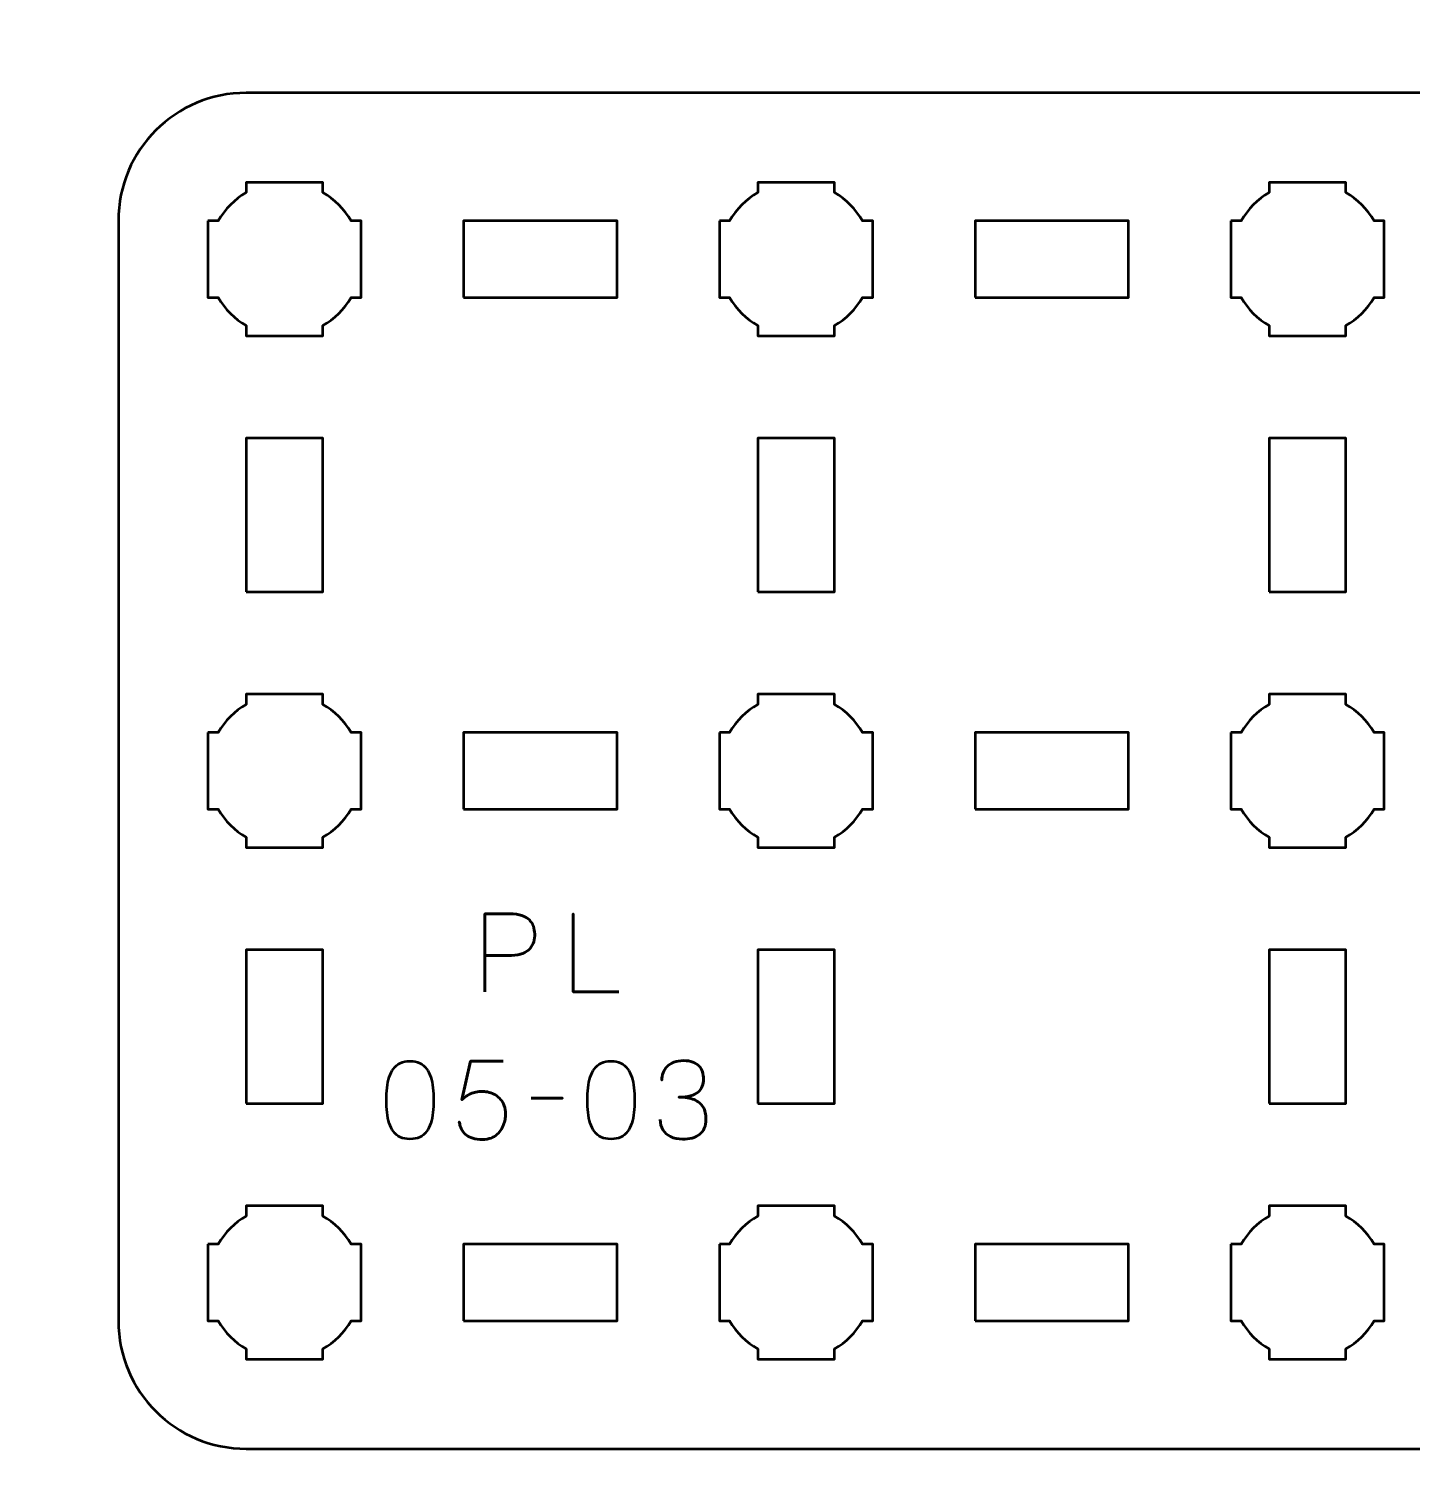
# Model space of a CAD drawing. Header units: centimetres. Extents: x -21 to 0, y -29.7 to 0.
# Drawn here: x -10.5 to -5.09, y -19.5 to -13.85 of the extents above; entities that cross this region are included whole.
import ezdxf

# ---------------------------------------------------------------- set-up
doc = ezdxf.new("R2010")
doc.units = ezdxf.units.CM
doc.header["$MEASUREMENT"] = 0
doc.layers.add('Layer 1', color=7, linetype='Continuous')

msp = doc.modelspace()

# ---------------------------------------------------------------- linework, layer by layer
at = {"layer": 'Layer 1', "lineweight": 53}
for points in [[(-8.8, -14.9), (-8.2, -14.9), (-8.2, -14.6), (-8.8, -14.6), (-8.8, -14.9)], [(-6.8, -14.9), (-6.2, -14.9), (-6.2, -14.6), (-6.8, -14.6), (-6.8, -14.9)], [(-9.65, -16.05), (-9.35, -16.05), (-9.35, -15.45), (-9.65, -15.45), (-9.65, -16.05)], [(-7.65, -16.05), (-7.35, -16.05), (-7.35, -15.45), (-7.65, -15.45), (-7.65, -16.05)], [(-5.65, -16.05), (-5.35, -16.05), (-5.35, -15.45), (-5.65, -15.45), (-5.65, -16.05)], [(-8.8, -16.9), (-8.2, -16.9), (-8.2, -16.6), (-8.8, -16.6), (-8.8, -16.9)], [(-6.8, -16.9), (-6.2, -16.9), (-6.2, -16.6), (-6.8, -16.6), (-6.8, -16.9)], [(-9.65, -18.05), (-9.35, -18.05), (-9.35, -17.45), (-9.65, -17.45), (-9.65, -18.05)], [(-7.65, -18.05), (-7.35, -18.05), (-7.35, -17.45), (-7.65, -17.45), (-7.65, -18.05)], [(-5.65, -18.05), (-5.35, -18.05), (-5.35, -17.45), (-5.65, -17.45), (-5.65, -18.05)], [(-8.8, -18.9), (-8.2, -18.9), (-8.2, -18.6), (-8.8, -18.6), (-8.8, -18.9)], [(-6.8, -18.9), (-6.2, -18.9), (-6.2, -18.6), (-6.8, -18.6), (-6.8, -18.9)]]:
    msp.add_lwpolyline(points, close=True, dxfattribs=at)
at = {"layer": 'Layer 1', "color": 1, "lineweight": 53}
msp.add_open_spline([(-21.00003, -29.19995), (-21.00003, -29.19995), (-21.00003, -5.89992), (-21.00003, -5.89992), (-21.00003, -5.89992), (-21.00003, -5.81709), (-20.93286, -5.74992), (-20.85003, -5.74992), (-20.85003, -5.74992), (-20.7672, -5.74992), (-20.70003, -5.68275), (-20.70003, -5.59992), (-20.70003, -5.59992), (-20.70003, -5.51709), (-20.7672, -5.44992), (-20.85003, -5.44992), (-20.85003, -5.44992), (-20.93286, -5.44992), (-21.00003, -5.38275), (-21.00003, -5.29992), (-21.00003, -5.29992), (-21.00003, -5.21709), (-20.93286, -5.14992), (-20.85003, -5.14992), (-20.85003, -5.14992), (-20.7672, -5.14992), (-20.70003, -5.08275), (-20.70003, -4.99992), (-20.70003, -4.99992), (-20.70003, -4.91709), (-20.7672, -4.84992), (-20.85003, -4.84992), (-20.85003, -4.84992), (-20.93286, -4.84992), (-21.00003, -4.78275), (-21.00003, -4.69992), (-21.00003, -4.69992), (-21.00003, -4.61709), (-20.93286, -4.54992), (-20.85003, -4.54992), (-20.85003, -4.54992), (-20.7672, -4.54992), (-20.70003, -4.48275), (-20.70003, -4.39992), (-20.70003, -4.39992), (-20.70003, -4.31709), (-20.7672, -4.24992), (-20.85003, -4.24992), (-20.85003, -4.24992), (-20.93286, -4.24992), (-21.00003, -4.18275), (-21.00003, -4.09992), (-21.00003, -4.09992), (-21.00003, -4.01709), (-20.93286, -3.94992), (-20.85003, -3.94992), (-20.85003, -3.94992), (-20.7672, -3.94992), (-20.70003, -3.88275), (-20.70003, -3.79992), (-20.70003, -3.79992), (-20.70003, -3.71709), (-20.7672, -3.64992), (-20.85003, -3.64992), (-20.85003, -3.64992), (-20.93286, -3.64992), (-21.00003, -3.58275), (-21.00003, -3.49992), (-21.00003, -3.49992), (-21.00003, -3.41709), (-20.93286, -3.34992), (-20.85003, -3.34992), (-20.85003, -3.34992), (-20.7672, -3.34992), (-20.70003, -3.28275), (-20.70003, -3.19992), (-20.70003, -3.19992), (-20.70003, -3.11709), (-20.7672, -3.04992), (-20.85003, -3.04992), (-20.85003, -3.04992), (-20.93286, -3.04992), (-21.00003, -2.98275), (-21.00003, -2.89992), (-21.00003, -2.89992), (-21.00003, -2.81709), (-20.93286, -2.74992), (-20.85003, -2.74992), (-20.85003, -2.74992), (-20.7672, -2.74992), (-20.70003, -2.68275), (-20.70003, -2.59992), (-20.70003, -2.59992), (-20.70003, -2.51709), (-20.7672, -2.44992), (-20.85003, -2.44992), (-20.85003, -2.44992), (-20.93286, -2.44992), (-21.00003, -2.38275), (-21.00003, -2.29992), (-21.00003, -2.29992), (-21.00003, -2.21709), (-20.93286, -2.14992), (-20.85003, -2.14992), (-20.85003, -2.14992), (-20.7672, -2.14992), (-20.70003, -2.08275), (-20.70003, -1.99992), (-20.70003, -1.99992), (-20.70003, -1.91709), (-20.7672, -1.84992), (-20.85003, -1.84992), (-20.85003, -1.84992), (-20.93286, -1.84992), (-21.00003, -1.78275), (-21.00003, -1.69992), (-21.00003, -1.69992), (-21.00003, -1.61709), (-20.93286, -1.54992), (-20.85003, -1.54992), (-20.85003, -1.54992), (-20.7672, -1.54992), (-20.70003, -1.48275), (-20.70003, -1.39992), (-20.70003, -1.39992), (-20.70003, -1.31709), (-20.7672, -1.24992), (-20.85003, -1.24992), (-20.85003, -1.24992), (-20.93286, -1.24992), (-21.00003, -1.18275), (-21.00003, -1.09992), (-21.00003, -1.09992), (-21.00003, -1.09992), (-21.00003, -0.49992), (-21.00003, -0.49992), (-21.00003, -0.49992), (-21.00003, -0.22295), (-20.77694, 0.00004), (-20.49994, 0.00004), (-20.49994, 0.00004), (-20.49994, 0.00004), (-0.50008, 0.00004), (-0.50008, 0.00004), (-0.50008, 0.00004), (-0.22294, 0.00004), (0.00002, -0.22295), (0.00002, -0.49992), (0.00002, -0.49992), (0.00002, -0.49992), (0.00002, -29.19995), (0.00002, -29.19995), (0.00002, -29.19995), (0.00002, -29.47695), (-0.22294, -29.70004), (-0.50008, -29.70004), (-0.50008, -29.70004), (-0.50008, -29.70004), (-20.49994, -29.70004), (-20.49994, -29.70004), (-20.49994, -29.70004), (-20.77694, -29.70004), (-21.00003, -29.47695), (-21.00003, -29.19995)], degree=3, knots=[0, 0, 0, 0, 0.0243902, 0.0243902, 0.0243902, 0.0243902, 0.0487805, 0.0487805, 0.0487805, 0.0487805, 0.0731707, 0.0731707, 0.0731707, 0.0731707, 0.097561, 0.097561, 0.097561, 0.097561, 0.1219512, 0.1219512, 0.1219512, 0.1219512, 0.1463415, 0.1463415, 0.1463415, 0.1463415, 0.1707317, 0.1707317, 0.1707317, 0.1707317, 0.195122, 0.195122, 0.195122, 0.195122, 0.2195122, 0.2195122, 0.2195122, 0.2195122, 0.2439024, 0.2439024, 0.2439024, 0.2439024, 0.2682927, 0.2682927, 0.2682927, 0.2682927, 0.2926829, 0.2926829, 0.2926829, 0.2926829, 0.3170732, 0.3170732, 0.3170732, 0.3170732, 0.3414634, 0.3414634, 0.3414634, 0.3414634, 0.3658537, 0.3658537, 0.3658537, 0.3658537, 0.3902439, 0.3902439, 0.3902439, 0.3902439, 0.4146341, 0.4146341, 0.4146341, 0.4146341, 0.4390244, 0.4390244, 0.4390244, 0.4390244, 0.4634146, 0.4634146, 0.4634146, 0.4634146, 0.4878049, 0.4878049, 0.4878049, 0.4878049, 0.5121951, 0.5121951, 0.5121951, 0.5121951, 0.5365854, 0.5365854, 0.5365854, 0.5365854, 0.5609756, 0.5609756, 0.5609756, 0.5609756, 0.5853659, 0.5853659, 0.5853659, 0.5853659, 0.6097561, 0.6097561, 0.6097561, 0.6097561, 0.6341463, 0.6341463, 0.6341463, 0.6341463, 0.6585366, 0.6585366, 0.6585366, 0.6585366, 0.6829268, 0.6829268, 0.6829268, 0.6829268, 0.7073171, 0.7073171, 0.7073171, 0.7073171, 0.7317073, 0.7317073, 0.7317073, 0.7317073, 0.7560976, 0.7560976, 0.7560976, 0.7560976, 0.7804878, 0.7804878, 0.7804878, 0.7804878, 0.804878, 0.804878, 0.804878, 0.804878, 0.8292683, 0.8292683, 0.8292683, 0.8292683, 0.8536585, 0.8536585, 0.8536585, 0.8536585, 0.8780488, 0.8780488, 0.8780488, 0.8780488, 0.902439, 0.902439, 0.902439, 0.902439, 0.9268293, 0.9268293, 0.9268293, 0.9268293, 0.9512195, 0.9512195, 0.9512195, 0.9512195, 0.9756098, 0.9756098, 0.9756098, 0.9756098, 1, 1, 1, 1], dxfattribs=at)
at = {"layer": 'Layer 1', "color": 3, "lineweight": 53}
msp.add_open_spline([(-10.15, -18.9), (-10.15, -18.9), (-10.15, -14.6), (-10.15, -14.6), (-10.15, -14.6), (-10.15, -14.32391), (-9.92609, -14.1), (-9.65, -14.1), (-9.65, -14.1), (-9.65, -14.1), (-1.35, -14.1), (-1.35, -14.1), (-1.35, -14.1), (-1.07391, -14.1), (-0.85, -14.32391), (-0.85, -14.6), (-0.85, -14.6), (-0.85, -14.6), (-0.85, -18.9), (-0.85, -18.9), (-0.85, -18.9), (-0.85, -19.17609), (-1.07391, -19.4), (-1.35, -19.4), (-1.35, -19.4), (-1.35, -19.4), (-9.65, -19.4), (-9.65, -19.4), (-9.65, -19.4), (-9.92609, -19.4), (-10.15, -19.17609), (-10.15, -18.9)], degree=3, knots=[0, 0, 0, 0, 0.125, 0.125, 0.125, 0.125, 0.25, 0.25, 0.25, 0.25, 0.375, 0.375, 0.375, 0.375, 0.5, 0.5, 0.5, 0.5, 0.625, 0.625, 0.625, 0.625, 0.75, 0.75, 0.75, 0.75, 0.875, 0.875, 0.875, 0.875, 1, 1, 1, 1], dxfattribs=at)
at = {"layer": 'Layer 1', "lineweight": 53}
for points in [[(-9.8, -14.6), (-9.8, -14.6), (-9.75985, -14.6), (-9.75985, -14.6), (-9.75985, -14.6), (-9.7335, -14.55447), (-9.69553, -14.5165), (-9.65, -14.49015), (-9.65, -14.49015), (-9.65, -14.49015), (-9.65, -14.45), (-9.65, -14.45), (-9.65, -14.45), (-9.65, -14.45), (-9.5, -14.45), (-9.5, -14.45), (-9.5, -14.45), (-9.5, -14.45), (-9.35, -14.45), (-9.35, -14.45), (-9.35, -14.45), (-9.35, -14.45), (-9.35, -14.49015), (-9.35, -14.49015), (-9.35, -14.49015), (-9.30447, -14.5165), (-9.2665, -14.55447), (-9.24015, -14.6), (-9.24015, -14.6), (-9.24015, -14.6), (-9.2, -14.6), (-9.2, -14.6), (-9.2, -14.6), (-9.2, -14.6), (-9.2, -14.75), (-9.2, -14.75), (-9.2, -14.75), (-9.2, -14.75), (-9.2, -14.9), (-9.2, -14.9), (-9.2, -14.9), (-9.2, -14.9), (-9.24015, -14.9), (-9.24015, -14.9), (-9.24015, -14.9), (-9.2665, -14.94553), (-9.30447, -14.9835), (-9.35, -15.00985), (-9.35, -15.00985), (-9.35, -15.00985), (-9.35, -15.05), (-9.35, -15.05), (-9.35, -15.05), (-9.35, -15.05), (-9.5, -15.05), (-9.5, -15.05), (-9.5, -15.05), (-9.5, -15.05), (-9.65, -15.05), (-9.65, -15.05), (-9.65, -15.05), (-9.65, -15.05), (-9.65, -15.00985), (-9.65, -15.00985), (-9.65, -15.00985), (-9.69553, -14.9835), (-9.7335, -14.94553), (-9.75985, -14.9), (-9.75985, -14.9), (-9.75985, -14.9), (-9.8, -14.9), (-9.8, -14.9), (-9.8, -14.9), (-9.8, -14.9), (-9.8, -14.75), (-9.8, -14.75), (-9.8, -14.75), (-9.8, -14.75), (-9.8, -14.6), (-9.8, -14.6)], [(-7.8, -14.6), (-7.8, -14.6), (-7.75985, -14.6), (-7.75985, -14.6), (-7.75985, -14.6), (-7.7335, -14.55447), (-7.69553, -14.5165), (-7.65, -14.49015), (-7.65, -14.49015), (-7.65, -14.49015), (-7.65, -14.45), (-7.65, -14.45), (-7.65, -14.45), (-7.65, -14.45), (-7.5, -14.45), (-7.5, -14.45), (-7.5, -14.45), (-7.5, -14.45), (-7.35, -14.45), (-7.35, -14.45), (-7.35, -14.45), (-7.35, -14.45), (-7.35, -14.49015), (-7.35, -14.49015), (-7.35, -14.49015), (-7.30447, -14.5165), (-7.2665, -14.55447), (-7.24015, -14.6), (-7.24015, -14.6), (-7.24015, -14.6), (-7.2, -14.6), (-7.2, -14.6), (-7.2, -14.6), (-7.2, -14.6), (-7.2, -14.75), (-7.2, -14.75), (-7.2, -14.75), (-7.2, -14.75), (-7.2, -14.9), (-7.2, -14.9), (-7.2, -14.9), (-7.2, -14.9), (-7.24015, -14.9), (-7.24015, -14.9), (-7.24015, -14.9), (-7.2665, -14.94553), (-7.30447, -14.9835), (-7.35, -15.00985), (-7.35, -15.00985), (-7.35, -15.00985), (-7.35, -15.05), (-7.35, -15.05), (-7.35, -15.05), (-7.35, -15.05), (-7.5, -15.05), (-7.5, -15.05), (-7.5, -15.05), (-7.5, -15.05), (-7.65, -15.05), (-7.65, -15.05), (-7.65, -15.05), (-7.65, -15.05), (-7.65, -15.00985), (-7.65, -15.00985), (-7.65, -15.00985), (-7.69553, -14.9835), (-7.7335, -14.94553), (-7.75985, -14.9), (-7.75985, -14.9), (-7.75985, -14.9), (-7.8, -14.9), (-7.8, -14.9), (-7.8, -14.9), (-7.8, -14.9), (-7.8, -14.75), (-7.8, -14.75), (-7.8, -14.75), (-7.8, -14.75), (-7.8, -14.6), (-7.8, -14.6)], [(-5.8, -14.6), (-5.8, -14.6), (-5.75985, -14.6), (-5.75985, -14.6), (-5.75985, -14.6), (-5.7335, -14.55447), (-5.69553, -14.5165), (-5.65, -14.49015), (-5.65, -14.49015), (-5.65, -14.49015), (-5.65, -14.45), (-5.65, -14.45), (-5.65, -14.45), (-5.65, -14.45), (-5.5, -14.45), (-5.5, -14.45), (-5.5, -14.45), (-5.5, -14.45), (-5.35, -14.45), (-5.35, -14.45), (-5.35, -14.45), (-5.35, -14.45), (-5.35, -14.49015), (-5.35, -14.49015), (-5.35, -14.49015), (-5.30447, -14.5165), (-5.2665, -14.55447), (-5.24015, -14.6), (-5.24015, -14.6), (-5.24015, -14.6), (-5.2, -14.6), (-5.2, -14.6), (-5.2, -14.6), (-5.2, -14.6), (-5.2, -14.75), (-5.2, -14.75), (-5.2, -14.75), (-5.2, -14.75), (-5.2, -14.9), (-5.2, -14.9), (-5.2, -14.9), (-5.2, -14.9), (-5.24015, -14.9), (-5.24015, -14.9), (-5.24015, -14.9), (-5.2665, -14.94553), (-5.30447, -14.9835), (-5.35, -15.00985), (-5.35, -15.00985), (-5.35, -15.00985), (-5.35, -15.05), (-5.35, -15.05), (-5.35, -15.05), (-5.35, -15.05), (-5.5, -15.05), (-5.5, -15.05), (-5.5, -15.05), (-5.5, -15.05), (-5.65, -15.05), (-5.65, -15.05), (-5.65, -15.05), (-5.65, -15.05), (-5.65, -15.00985), (-5.65, -15.00985), (-5.65, -15.00985), (-5.69553, -14.9835), (-5.7335, -14.94553), (-5.75985, -14.9), (-5.75985, -14.9), (-5.75985, -14.9), (-5.8, -14.9), (-5.8, -14.9), (-5.8, -14.9), (-5.8, -14.9), (-5.8, -14.75), (-5.8, -14.75), (-5.8, -14.75), (-5.8, -14.75), (-5.8, -14.6), (-5.8, -14.6)], [(-9.8, -16.6), (-9.8, -16.6), (-9.75985, -16.6), (-9.75985, -16.6), (-9.75985, -16.6), (-9.7335, -16.55447), (-9.69553, -16.5165), (-9.65, -16.49015), (-9.65, -16.49015), (-9.65, -16.49015), (-9.65, -16.45), (-9.65, -16.45), (-9.65, -16.45), (-9.65, -16.45), (-9.5, -16.45), (-9.5, -16.45), (-9.5, -16.45), (-9.5, -16.45), (-9.35, -16.45), (-9.35, -16.45), (-9.35, -16.45), (-9.35, -16.45), (-9.35, -16.49015), (-9.35, -16.49015), (-9.35, -16.49015), (-9.30447, -16.5165), (-9.2665, -16.55447), (-9.24015, -16.6), (-9.24015, -16.6), (-9.24015, -16.6), (-9.2, -16.6), (-9.2, -16.6), (-9.2, -16.6), (-9.2, -16.6), (-9.2, -16.75), (-9.2, -16.75), (-9.2, -16.75), (-9.2, -16.75), (-9.2, -16.9), (-9.2, -16.9), (-9.2, -16.9), (-9.2, -16.9), (-9.24015, -16.9), (-9.24015, -16.9), (-9.24015, -16.9), (-9.2665, -16.94553), (-9.30447, -16.9835), (-9.35, -17.00985), (-9.35, -17.00985), (-9.35, -17.00985), (-9.35, -17.05), (-9.35, -17.05), (-9.35, -17.05), (-9.35, -17.05), (-9.5, -17.05), (-9.5, -17.05), (-9.5, -17.05), (-9.5, -17.05), (-9.65, -17.05), (-9.65, -17.05), (-9.65, -17.05), (-9.65, -17.05), (-9.65, -17.00985), (-9.65, -17.00985), (-9.65, -17.00985), (-9.69553, -16.9835), (-9.7335, -16.94553), (-9.75985, -16.9), (-9.75985, -16.9), (-9.75985, -16.9), (-9.8, -16.9), (-9.8, -16.9), (-9.8, -16.9), (-9.8, -16.9), (-9.8, -16.75), (-9.8, -16.75), (-9.8, -16.75), (-9.8, -16.75), (-9.8, -16.6), (-9.8, -16.6)], [(-7.8, -16.6), (-7.8, -16.6), (-7.75985, -16.6), (-7.75985, -16.6), (-7.75985, -16.6), (-7.7335, -16.55447), (-7.69553, -16.5165), (-7.65, -16.49015), (-7.65, -16.49015), (-7.65, -16.49015), (-7.65, -16.45), (-7.65, -16.45), (-7.65, -16.45), (-7.65, -16.45), (-7.5, -16.45), (-7.5, -16.45), (-7.5, -16.45), (-7.5, -16.45), (-7.35, -16.45), (-7.35, -16.45), (-7.35, -16.45), (-7.35, -16.45), (-7.35, -16.49015), (-7.35, -16.49015), (-7.35, -16.49015), (-7.30447, -16.5165), (-7.2665, -16.55447), (-7.24015, -16.6), (-7.24015, -16.6), (-7.24015, -16.6), (-7.2, -16.6), (-7.2, -16.6), (-7.2, -16.6), (-7.2, -16.6), (-7.2, -16.75), (-7.2, -16.75), (-7.2, -16.75), (-7.2, -16.75), (-7.2, -16.9), (-7.2, -16.9), (-7.2, -16.9), (-7.2, -16.9), (-7.24015, -16.9), (-7.24015, -16.9), (-7.24015, -16.9), (-7.2665, -16.94553), (-7.30447, -16.9835), (-7.35, -17.00985), (-7.35, -17.00985), (-7.35, -17.00985), (-7.35, -17.05), (-7.35, -17.05), (-7.35, -17.05), (-7.35, -17.05), (-7.5, -17.05), (-7.5, -17.05), (-7.5, -17.05), (-7.5, -17.05), (-7.65, -17.05), (-7.65, -17.05), (-7.65, -17.05), (-7.65, -17.05), (-7.65, -17.00985), (-7.65, -17.00985), (-7.65, -17.00985), (-7.69553, -16.9835), (-7.7335, -16.94553), (-7.75985, -16.9), (-7.75985, -16.9), (-7.75985, -16.9), (-7.8, -16.9), (-7.8, -16.9), (-7.8, -16.9), (-7.8, -16.9), (-7.8, -16.75), (-7.8, -16.75), (-7.8, -16.75), (-7.8, -16.75), (-7.8, -16.6), (-7.8, -16.6)], [(-5.8, -16.6), (-5.8, -16.6), (-5.75985, -16.6), (-5.75985, -16.6), (-5.75985, -16.6), (-5.7335, -16.55447), (-5.69553, -16.5165), (-5.65, -16.49015), (-5.65, -16.49015), (-5.65, -16.49015), (-5.65, -16.45), (-5.65, -16.45), (-5.65, -16.45), (-5.65, -16.45), (-5.5, -16.45), (-5.5, -16.45), (-5.5, -16.45), (-5.5, -16.45), (-5.35, -16.45), (-5.35, -16.45), (-5.35, -16.45), (-5.35, -16.45), (-5.35, -16.49015), (-5.35, -16.49015), (-5.35, -16.49015), (-5.30447, -16.5165), (-5.2665, -16.55447), (-5.24015, -16.6), (-5.24015, -16.6), (-5.24015, -16.6), (-5.2, -16.6), (-5.2, -16.6), (-5.2, -16.6), (-5.2, -16.6), (-5.2, -16.75), (-5.2, -16.75), (-5.2, -16.75), (-5.2, -16.75), (-5.2, -16.9), (-5.2, -16.9), (-5.2, -16.9), (-5.2, -16.9), (-5.24015, -16.9), (-5.24015, -16.9), (-5.24015, -16.9), (-5.2665, -16.94553), (-5.30447, -16.9835), (-5.35, -17.00985), (-5.35, -17.00985), (-5.35, -17.00985), (-5.35, -17.05), (-5.35, -17.05), (-5.35, -17.05), (-5.35, -17.05), (-5.5, -17.05), (-5.5, -17.05), (-5.5, -17.05), (-5.5, -17.05), (-5.65, -17.05), (-5.65, -17.05), (-5.65, -17.05), (-5.65, -17.05), (-5.65, -17.00985), (-5.65, -17.00985), (-5.65, -17.00985), (-5.69553, -16.9835), (-5.7335, -16.94553), (-5.75985, -16.9), (-5.75985, -16.9), (-5.75985, -16.9), (-5.8, -16.9), (-5.8, -16.9), (-5.8, -16.9), (-5.8, -16.9), (-5.8, -16.75), (-5.8, -16.75), (-5.8, -16.75), (-5.8, -16.75), (-5.8, -16.6), (-5.8, -16.6)], [(-9.8, -18.6), (-9.8, -18.6), (-9.75985, -18.6), (-9.75985, -18.6), (-9.75985, -18.6), (-9.7335, -18.55447), (-9.69553, -18.5165), (-9.65, -18.49015), (-9.65, -18.49015), (-9.65, -18.49015), (-9.65, -18.45), (-9.65, -18.45), (-9.65, -18.45), (-9.65, -18.45), (-9.5, -18.45), (-9.5, -18.45), (-9.5, -18.45), (-9.5, -18.45), (-9.35, -18.45), (-9.35, -18.45), (-9.35, -18.45), (-9.35, -18.45), (-9.35, -18.49015), (-9.35, -18.49015), (-9.35, -18.49015), (-9.30447, -18.5165), (-9.2665, -18.55447), (-9.24015, -18.6), (-9.24015, -18.6), (-9.24015, -18.6), (-9.2, -18.6), (-9.2, -18.6), (-9.2, -18.6), (-9.2, -18.6), (-9.2, -18.75), (-9.2, -18.75), (-9.2, -18.75), (-9.2, -18.75), (-9.2, -18.9), (-9.2, -18.9), (-9.2, -18.9), (-9.2, -18.9), (-9.24015, -18.9), (-9.24015, -18.9), (-9.24015, -18.9), (-9.2665, -18.94553), (-9.30447, -18.9835), (-9.35, -19.00985), (-9.35, -19.00985), (-9.35, -19.00985), (-9.35, -19.05), (-9.35, -19.05), (-9.35, -19.05), (-9.35, -19.05), (-9.5, -19.05), (-9.5, -19.05), (-9.5, -19.05), (-9.5, -19.05), (-9.65, -19.05), (-9.65, -19.05), (-9.65, -19.05), (-9.65, -19.05), (-9.65, -19.00985), (-9.65, -19.00985), (-9.65, -19.00985), (-9.69553, -18.9835), (-9.7335, -18.94553), (-9.75985, -18.9), (-9.75985, -18.9), (-9.75985, -18.9), (-9.8, -18.9), (-9.8, -18.9), (-9.8, -18.9), (-9.8, -18.9), (-9.8, -18.75), (-9.8, -18.75), (-9.8, -18.75), (-9.8, -18.75), (-9.8, -18.6), (-9.8, -18.6)], [(-7.8, -18.6), (-7.8, -18.6), (-7.75985, -18.6), (-7.75985, -18.6), (-7.75985, -18.6), (-7.7335, -18.55447), (-7.69553, -18.5165), (-7.65, -18.49015), (-7.65, -18.49015), (-7.65, -18.49015), (-7.65, -18.45), (-7.65, -18.45), (-7.65, -18.45), (-7.65, -18.45), (-7.5, -18.45), (-7.5, -18.45), (-7.5, -18.45), (-7.5, -18.45), (-7.35, -18.45), (-7.35, -18.45), (-7.35, -18.45), (-7.35, -18.45), (-7.35, -18.49015), (-7.35, -18.49015), (-7.35, -18.49015), (-7.30447, -18.5165), (-7.2665, -18.55447), (-7.24015, -18.6), (-7.24015, -18.6), (-7.24015, -18.6), (-7.2, -18.6), (-7.2, -18.6), (-7.2, -18.6), (-7.2, -18.6), (-7.2, -18.75), (-7.2, -18.75), (-7.2, -18.75), (-7.2, -18.75), (-7.2, -18.9), (-7.2, -18.9), (-7.2, -18.9), (-7.2, -18.9), (-7.24015, -18.9), (-7.24015, -18.9), (-7.24015, -18.9), (-7.2665, -18.94553), (-7.30447, -18.9835), (-7.35, -19.00985), (-7.35, -19.00985), (-7.35, -19.00985), (-7.35, -19.05), (-7.35, -19.05), (-7.35, -19.05), (-7.35, -19.05), (-7.5, -19.05), (-7.5, -19.05), (-7.5, -19.05), (-7.5, -19.05), (-7.65, -19.05), (-7.65, -19.05), (-7.65, -19.05), (-7.65, -19.05), (-7.65, -19.00985), (-7.65, -19.00985), (-7.65, -19.00985), (-7.69553, -18.9835), (-7.7335, -18.94553), (-7.75985, -18.9), (-7.75985, -18.9), (-7.75985, -18.9), (-7.8, -18.9), (-7.8, -18.9), (-7.8, -18.9), (-7.8, -18.9), (-7.8, -18.75), (-7.8, -18.75), (-7.8, -18.75), (-7.8, -18.75), (-7.8, -18.6), (-7.8, -18.6)], [(-5.8, -18.6), (-5.8, -18.6), (-5.75985, -18.6), (-5.75985, -18.6), (-5.75985, -18.6), (-5.7335, -18.55447), (-5.69553, -18.5165), (-5.65, -18.49015), (-5.65, -18.49015), (-5.65, -18.49015), (-5.65, -18.45), (-5.65, -18.45), (-5.65, -18.45), (-5.65, -18.45), (-5.5, -18.45), (-5.5, -18.45), (-5.5, -18.45), (-5.5, -18.45), (-5.35, -18.45), (-5.35, -18.45), (-5.35, -18.45), (-5.35, -18.45), (-5.35, -18.49015), (-5.35, -18.49015), (-5.35, -18.49015), (-5.30447, -18.5165), (-5.2665, -18.55447), (-5.24015, -18.6), (-5.24015, -18.6), (-5.24015, -18.6), (-5.2, -18.6), (-5.2, -18.6), (-5.2, -18.6), (-5.2, -18.6), (-5.2, -18.75), (-5.2, -18.75), (-5.2, -18.75), (-5.2, -18.75), (-5.2, -18.9), (-5.2, -18.9), (-5.2, -18.9), (-5.2, -18.9), (-5.24015, -18.9), (-5.24015, -18.9), (-5.24015, -18.9), (-5.2665, -18.94553), (-5.30447, -18.9835), (-5.35, -19.00985), (-5.35, -19.00985), (-5.35, -19.00985), (-5.35, -19.05), (-5.35, -19.05), (-5.35, -19.05), (-5.35, -19.05), (-5.5, -19.05), (-5.5, -19.05), (-5.5, -19.05), (-5.5, -19.05), (-5.65, -19.05), (-5.65, -19.05), (-5.65, -19.05), (-5.65, -19.05), (-5.65, -19.00985), (-5.65, -19.00985), (-5.65, -19.00985), (-5.69553, -18.9835), (-5.7335, -18.94553), (-5.75985, -18.9), (-5.75985, -18.9), (-5.75985, -18.9), (-5.8, -18.9), (-5.8, -18.9), (-5.8, -18.9), (-5.8, -18.9), (-5.8, -18.75), (-5.8, -18.75), (-5.8, -18.75), (-5.8, -18.75), (-5.8, -18.6), (-5.8, -18.6)]]:
    msp.add_open_spline(points, degree=3, knots=[0, 0, 0, 0, 0.05, 0.05, 0.05, 0.05, 0.1, 0.1, 0.1, 0.1, 0.15, 0.15, 0.15, 0.15, 0.2, 0.2, 0.2, 0.2, 0.25, 0.25, 0.25, 0.25, 0.3, 0.3, 0.3, 0.3, 0.35, 0.35, 0.35, 0.35, 0.4, 0.4, 0.4, 0.4, 0.45, 0.45, 0.45, 0.45, 0.5, 0.5, 0.5, 0.5, 0.55, 0.55, 0.55, 0.55, 0.6, 0.6, 0.6, 0.6, 0.65, 0.65, 0.65, 0.65, 0.7, 0.7, 0.7, 0.7, 0.75, 0.75, 0.75, 0.75, 0.8, 0.8, 0.8, 0.8, 0.85, 0.85, 0.85, 0.85, 0.9, 0.9, 0.9, 0.9, 0.95, 0.95, 0.95, 0.95, 1, 1, 1, 1], dxfattribs=at)
at = {"layer": 'Layer 1', "color": 5, "lineweight": 53}
for points, knots in [([(-8.71762, -17.61432), (-8.71762, -17.61432), (-8.71762, -17.3091), (-8.71762, -17.3091), (-8.71762, -17.3091), (-8.71762, -17.3091), (-8.62025, -17.3091), (-8.62025, -17.3091), (-8.62025, -17.3091), (-8.60078, -17.30917), (-8.58477, -17.31136), (-8.57214, -17.31559), (-8.57214, -17.31559), (-8.55958, -17.31975), (-8.5497, -17.32554), (-8.54257, -17.33288), (-8.54257, -17.33288), (-8.53545, -17.34014), (-8.53037, -17.34847), (-8.52726, -17.35785), (-8.52726, -17.35785), (-8.52423, -17.36724), (-8.52247, -17.37704), (-8.52204, -17.38742), (-8.52204, -17.38742), (-8.52155, -17.39779), (-8.52275, -17.40795), (-8.52557, -17.41782), (-8.52557, -17.41782), (-8.52846, -17.4277), (-8.53333, -17.43666), (-8.54032, -17.44471), (-8.54032, -17.44471), (-8.54723, -17.45275), (-8.55661, -17.45917), (-8.5684, -17.4639), (-8.5684, -17.4639), (-8.58018, -17.46869), (-8.59478, -17.47109), (-8.61221, -17.47123), (-8.61221, -17.47123), (-8.61221, -17.47123), (-8.71762, -17.47123), (-8.71762, -17.47123), (-8.71762, -17.47123), (-8.71762, -17.47123), (-8.61221, -17.47123), (-8.61221, -17.47123), (-8.61221, -17.47123), (-8.59514, -17.47109), (-8.58067, -17.46869), (-8.56896, -17.4639), (-8.56896, -17.4639), (-8.55718, -17.45917), (-8.54779, -17.45275), (-8.54074, -17.44471), (-8.54074, -17.44471), (-8.53375, -17.43666), (-8.52874, -17.4277), (-8.52578, -17.41782), (-8.52578, -17.41782), (-8.52282, -17.40795), (-8.52155, -17.39779), (-8.52204, -17.38742), (-8.52204, -17.38742), (-8.52247, -17.37704), (-8.52423, -17.36724), (-8.5274, -17.35785), (-8.5274, -17.35785), (-8.53051, -17.34847), (-8.53573, -17.34014), (-8.54286, -17.33288), (-8.54286, -17.33288), (-8.55005, -17.32554), (-8.55993, -17.31975), (-8.57249, -17.31559), (-8.57249, -17.31559), (-8.58512, -17.31136), (-8.60099, -17.30917), (-8.62025, -17.3091), (-8.62025, -17.3091), (-8.62025, -17.3091), (-8.71762, -17.3091), (-8.71762, -17.3091), (-8.71762, -17.3091), (-8.71762, -17.3091), (-8.71762, -17.61432), (-8.71762, -17.61432)], [0, 0, 0, 0, 0.0454545, 0.0454545, 0.0454545, 0.0454545, 0.0909091, 0.0909091, 0.0909091, 0.0909091, 0.1363636, 0.1363636, 0.1363636, 0.1363636, 0.1818182, 0.1818182, 0.1818182, 0.1818182, 0.2272727, 0.2272727, 0.2272727, 0.2272727, 0.2727273, 0.2727273, 0.2727273, 0.2727273, 0.3181818, 0.3181818, 0.3181818, 0.3181818, 0.3636364, 0.3636364, 0.3636364, 0.3636364, 0.4090909, 0.4090909, 0.4090909, 0.4090909, 0.4545455, 0.4545455, 0.4545455, 0.4545455, 0.5, 0.5, 0.5, 0.5, 0.5454545, 0.5454545, 0.5454545, 0.5454545, 0.5909091, 0.5909091, 0.5909091, 0.5909091, 0.6363636, 0.6363636, 0.6363636, 0.6363636, 0.6818182, 0.6818182, 0.6818182, 0.6818182, 0.7272727, 0.7272727, 0.7272727, 0.7272727, 0.7727273, 0.7727273, 0.7727273, 0.7727273, 0.8181818, 0.8181818, 0.8181818, 0.8181818, 0.8636364, 0.8636364, 0.8636364, 0.8636364, 0.9090909, 0.9090909, 0.9090909, 0.9090909, 0.9545455, 0.9545455, 0.9545455, 0.9545455, 1, 1, 1, 1]), ([(-8.19312, -17.61432), (-8.19312, -17.61432), (-8.37134, -17.61432), (-8.37134, -17.61432), (-8.37134, -17.61432), (-8.37134, -17.61432), (-8.37134, -17.3091), (-8.37134, -17.3091), (-8.37134, -17.3091), (-8.37134, -17.3091), (-8.37134, -17.61432), (-8.37134, -17.61432), (-8.37134, -17.61432), (-8.37134, -17.61432), (-8.19312, -17.61432), (-8.19312, -17.61432)], [0, 0, 0, 0, 0.25, 0.25, 0.25, 0.25, 0.5, 0.5, 0.5, 0.5, 0.75, 0.75, 0.75, 0.75, 1, 1, 1, 1]), ([(-9.00972, -18.18963), (-8.99491, -18.18956), (-8.98214, -18.18695), (-8.97148, -18.18187), (-8.97148, -18.18187), (-8.9609, -18.17679), (-8.95208, -18.16952), (-8.94503, -18.16028), (-8.94503, -18.16028), (-8.93804, -18.15097), (-8.93254, -18.13996), (-8.92845, -18.12726), (-8.92845, -18.12726), (-8.92442, -18.11456), (-8.92153, -18.10066), (-8.91991, -18.08542), (-8.91991, -18.08542), (-8.91821, -18.07018), (-8.91737, -18.05416), (-8.91744, -18.03723), (-8.91744, -18.03723), (-8.91737, -18.02037), (-8.91821, -18.00435), (-8.91991, -17.98918), (-8.91991, -17.98918), (-8.92153, -17.97401), (-8.92442, -17.96004), (-8.92845, -17.94734), (-8.92845, -17.94734), (-8.93254, -17.93471), (-8.93804, -17.92371), (-8.94503, -17.91432), (-8.94503, -17.91432), (-8.95208, -17.90501), (-8.9609, -17.89774), (-8.97148, -17.89266), (-8.97148, -17.89266), (-8.98214, -17.88751), (-8.99491, -17.8849), (-9.00972, -17.88483), (-9.00972, -17.88483), (-9.02454, -17.8849), (-9.03731, -17.88751), (-9.04797, -17.89266), (-9.04797, -17.89266), (-9.05855, -17.89774), (-9.06737, -17.90501), (-9.07442, -17.91432), (-9.07442, -17.91432), (-9.08141, -17.92371), (-9.08691, -17.93471), (-9.091, -17.94734), (-9.091, -17.94734), (-9.09503, -17.96004), (-9.09792, -17.97401), (-9.09954, -17.98918), (-9.09954, -17.98918), (-9.10123, -18.00435), (-9.10208, -18.02037), (-9.10201, -18.03723), (-9.10201, -18.03723), (-9.10208, -18.05416), (-9.10123, -18.07018), (-9.09954, -18.08542), (-9.09954, -18.08542), (-9.09792, -18.10066), (-9.09503, -18.11456), (-9.091, -18.12726), (-9.091, -18.12726), (-9.08691, -18.13996), (-9.08141, -18.15097), (-9.07442, -18.16028), (-9.07442, -18.16028), (-9.06737, -18.16952), (-9.05855, -18.17679), (-9.04797, -18.18187), (-9.04797, -18.18187), (-9.03731, -18.18695), (-9.02454, -18.18956), (-9.00972, -18.18963)], [0, 0, 0, 0, 0.05, 0.05, 0.05, 0.05, 0.1, 0.1, 0.1, 0.1, 0.15, 0.15, 0.15, 0.15, 0.2, 0.2, 0.2, 0.2, 0.25, 0.25, 0.25, 0.25, 0.3, 0.3, 0.3, 0.3, 0.35, 0.35, 0.35, 0.35, 0.4, 0.4, 0.4, 0.4, 0.45, 0.45, 0.45, 0.45, 0.5, 0.5, 0.5, 0.5, 0.55, 0.55, 0.55, 0.55, 0.6, 0.6, 0.6, 0.6, 0.65, 0.65, 0.65, 0.65, 0.7, 0.7, 0.7, 0.7, 0.75, 0.75, 0.75, 0.75, 0.8, 0.8, 0.8, 0.8, 0.85, 0.85, 0.85, 0.85, 0.9, 0.9, 0.9, 0.9, 0.95, 0.95, 0.95, 0.95, 1, 1, 1, 1]), ([(-9.00972, -18.18963), (-8.99491, -18.18956), (-8.98214, -18.18695), (-8.97148, -18.18187), (-8.97148, -18.18187), (-8.9609, -18.17679), (-8.95208, -18.16952), (-8.94503, -18.16028), (-8.94503, -18.16028), (-8.93804, -18.15097), (-8.93254, -18.13996), (-8.92845, -18.12726), (-8.92845, -18.12726), (-8.92442, -18.11456), (-8.92153, -18.10066), (-8.91991, -18.08542), (-8.91991, -18.08542), (-8.91821, -18.07018), (-8.91737, -18.05416), (-8.91744, -18.03723), (-8.91744, -18.03723), (-8.91737, -18.02037), (-8.91821, -18.00435), (-8.91991, -17.98918), (-8.91991, -17.98918), (-8.92153, -17.97401), (-8.92442, -17.96004), (-8.92845, -17.94734), (-8.92845, -17.94734), (-8.93254, -17.93471), (-8.93804, -17.92371), (-8.94503, -17.91432), (-8.94503, -17.91432), (-8.95208, -17.90501), (-8.9609, -17.89774), (-8.97148, -17.89266), (-8.97148, -17.89266), (-8.98214, -17.88751), (-8.99491, -17.8849), (-9.00972, -17.88483), (-9.00972, -17.88483), (-9.02454, -17.8849), (-9.03731, -17.88751), (-9.04797, -17.89266), (-9.04797, -17.89266), (-9.05855, -17.89774), (-9.06737, -17.90501), (-9.07442, -17.91432), (-9.07442, -17.91432), (-9.08141, -17.92371), (-9.08691, -17.93471), (-9.091, -17.94734), (-9.091, -17.94734), (-9.09503, -17.96004), (-9.09792, -17.97401), (-9.09954, -17.98918), (-9.09954, -17.98918), (-9.10123, -18.00435), (-9.10208, -18.02037), (-9.10201, -18.03723), (-9.10201, -18.03723), (-9.10208, -18.05416), (-9.10123, -18.07018), (-9.09954, -18.08542), (-9.09954, -18.08542), (-9.09792, -18.10066), (-9.09503, -18.11456), (-9.091, -18.12726), (-9.091, -18.12726), (-9.08691, -18.13996), (-9.08141, -18.15097), (-9.07442, -18.16028), (-9.07442, -18.16028), (-9.06737, -18.16952), (-9.05855, -18.17679), (-9.04797, -18.18187), (-9.04797, -18.18187), (-9.03731, -18.18695), (-9.02454, -18.18956), (-9.00972, -18.18963)], [0, 0, 0, 0, 0.05, 0.05, 0.05, 0.05, 0.1, 0.1, 0.1, 0.1, 0.15, 0.15, 0.15, 0.15, 0.2, 0.2, 0.2, 0.2, 0.25, 0.25, 0.25, 0.25, 0.3, 0.3, 0.3, 0.3, 0.35, 0.35, 0.35, 0.35, 0.4, 0.4, 0.4, 0.4, 0.45, 0.45, 0.45, 0.45, 0.5, 0.5, 0.5, 0.5, 0.55, 0.55, 0.55, 0.55, 0.6, 0.6, 0.6, 0.6, 0.65, 0.65, 0.65, 0.65, 0.7, 0.7, 0.7, 0.7, 0.75, 0.75, 0.75, 0.75, 0.8, 0.8, 0.8, 0.8, 0.85, 0.85, 0.85, 0.85, 0.9, 0.9, 0.9, 0.9, 0.95, 0.95, 0.95, 0.95, 1, 1, 1, 1]), ([(-8.64566, -17.88441), (-8.64566, -17.88441), (-8.77266, -17.88441), (-8.77266, -17.88441), (-8.77266, -17.88441), (-8.77266, -17.88441), (-8.80653, -18.03596), (-8.80653, -18.03596), (-8.80653, -18.03596), (-8.8006, -18.03088), (-8.79496, -18.0263), (-8.78952, -18.02227), (-8.78952, -18.02227), (-8.78416, -18.01825), (-8.77852, -18.01487), (-8.77252, -18.01204), (-8.77252, -18.01204), (-8.76659, -18.00922), (-8.75982, -18.0071), (-8.7522, -18.00562), (-8.7522, -18.00562), (-8.74465, -18.00414), (-8.73562, -18.00336), (-8.72525, -18.00336), (-8.72525, -18.00336), (-8.71678, -18.00336), (-8.70831, -18.00449), (-8.69985, -18.00682), (-8.69985, -18.00682), (-8.69138, -18.00908), (-8.68334, -18.01254), (-8.67572, -18.01712), (-8.67572, -18.01712), (-8.66803, -18.02178), (-8.66125, -18.02757), (-8.65533, -18.03455), (-8.65533, -18.03455), (-8.64933, -18.04154), (-8.6446, -18.04972), (-8.64122, -18.0591), (-8.64122, -18.0591), (-8.63776, -18.06849), (-8.636, -18.07914), (-8.63593, -18.09099), (-8.63593, -18.09099), (-8.63585, -18.09537), (-8.63635, -18.10087), (-8.63734, -18.10736), (-8.63734, -18.10736), (-8.63825, -18.11385), (-8.63995, -18.12091), (-8.64235, -18.12839), (-8.64235, -18.12839), (-8.64474, -18.13587), (-8.64813, -18.14328), (-8.65243, -18.15061), (-8.65243, -18.15061), (-8.65674, -18.15795), (-8.66224, -18.16465), (-8.66887, -18.17072), (-8.66887, -18.17072), (-8.67551, -18.17679), (-8.68355, -18.18166), (-8.69293, -18.18533), (-8.69293, -18.18533), (-8.70239, -18.18892), (-8.71347, -18.19083), (-8.72609, -18.1909), (-8.72609, -18.1909), (-8.74119, -18.19083), (-8.75389, -18.18921), (-8.76419, -18.18617), (-8.76419, -18.18617), (-8.7745, -18.18307), (-8.78289, -18.17905), (-8.78938, -18.17397), (-8.78938, -18.17397), (-8.79594, -18.16889), (-8.80102, -18.16331), (-8.80469, -18.15725), (-8.80469, -18.15725), (-8.80836, -18.15118), (-8.81111, -18.14511), (-8.81295, -18.13904), (-8.81295, -18.13904), (-8.81478, -18.13297), (-8.81619, -18.1274), (-8.81711, -18.12232), (-8.81711, -18.12232), (-8.81619, -18.1274), (-8.81478, -18.13297), (-8.81295, -18.13904), (-8.81295, -18.13904), (-8.81111, -18.14511), (-8.80836, -18.15118), (-8.80469, -18.15725), (-8.80469, -18.15725), (-8.80102, -18.16331), (-8.79594, -18.16889), (-8.78938, -18.17397), (-8.78938, -18.17397), (-8.78289, -18.17905), (-8.7745, -18.18307), (-8.76419, -18.18617), (-8.76419, -18.18617), (-8.75389, -18.18921), (-8.74119, -18.19083), (-8.72609, -18.1909), (-8.72609, -18.1909), (-8.71347, -18.19083), (-8.70239, -18.18892), (-8.69293, -18.18533), (-8.69293, -18.18533), (-8.68355, -18.18166), (-8.67551, -18.17679), (-8.66887, -18.17072), (-8.66887, -18.17072), (-8.66224, -18.16465), (-8.65674, -18.15795), (-8.65243, -18.15061), (-8.65243, -18.15061), (-8.64813, -18.14328), (-8.64474, -18.13587), (-8.64235, -18.12839), (-8.64235, -18.12839), (-8.63995, -18.12091), (-8.63825, -18.11385), (-8.63734, -18.10736), (-8.63734, -18.10736), (-8.63635, -18.10087), (-8.63585, -18.09537), (-8.63593, -18.09099), (-8.63593, -18.09099), (-8.636, -18.07914), (-8.63776, -18.06849), (-8.64122, -18.0591), (-8.64122, -18.0591), (-8.6446, -18.04972), (-8.64933, -18.04154), (-8.65533, -18.03455), (-8.65533, -18.03455), (-8.66125, -18.02757), (-8.66803, -18.02178), (-8.67572, -18.01712), (-8.67572, -18.01712), (-8.68334, -18.01254), (-8.69138, -18.00908), (-8.69985, -18.00682), (-8.69985, -18.00682), (-8.70831, -18.00449), (-8.71678, -18.00336), (-8.72525, -18.00336), (-8.72525, -18.00336), (-8.73562, -18.00336), (-8.74465, -18.00414), (-8.7522, -18.00562), (-8.7522, -18.00562), (-8.75982, -18.0071), (-8.76659, -18.00922), (-8.77252, -18.01204), (-8.77252, -18.01204), (-8.77852, -18.01487), (-8.78416, -18.01825), (-8.78952, -18.02227), (-8.78952, -18.02227), (-8.79496, -18.0263), (-8.8006, -18.03088), (-8.80653, -18.03596), (-8.80653, -18.03596), (-8.80653, -18.03596), (-8.77266, -17.88441), (-8.77266, -17.88441), (-8.77266, -17.88441), (-8.77266, -17.88441), (-8.64566, -17.88441), (-8.64566, -17.88441)], [0, 0, 0, 0, 0.0227273, 0.0227273, 0.0227273, 0.0227273, 0.0454545, 0.0454545, 0.0454545, 0.0454545, 0.0681818, 0.0681818, 0.0681818, 0.0681818, 0.0909091, 0.0909091, 0.0909091, 0.0909091, 0.1136364, 0.1136364, 0.1136364, 0.1136364, 0.1363636, 0.1363636, 0.1363636, 0.1363636, 0.1590909, 0.1590909, 0.1590909, 0.1590909, 0.1818182, 0.1818182, 0.1818182, 0.1818182, 0.2045455, 0.2045455, 0.2045455, 0.2045455, 0.2272727, 0.2272727, 0.2272727, 0.2272727, 0.25, 0.25, 0.25, 0.25, 0.2727273, 0.2727273, 0.2727273, 0.2727273, 0.2954545, 0.2954545, 0.2954545, 0.2954545, 0.3181818, 0.3181818, 0.3181818, 0.3181818, 0.3409091, 0.3409091, 0.3409091, 0.3409091, 0.3636364, 0.3636364, 0.3636364, 0.3636364, 0.3863636, 0.3863636, 0.3863636, 0.3863636, 0.4090909, 0.4090909, 0.4090909, 0.4090909, 0.4318182, 0.4318182, 0.4318182, 0.4318182, 0.4545455, 0.4545455, 0.4545455, 0.4545455, 0.4772727, 0.4772727, 0.4772727, 0.4772727, 0.5, 0.5, 0.5, 0.5, 0.5227273, 0.5227273, 0.5227273, 0.5227273, 0.5454545, 0.5454545, 0.5454545, 0.5454545, 0.5681818, 0.5681818, 0.5681818, 0.5681818, 0.5909091, 0.5909091, 0.5909091, 0.5909091, 0.6136364, 0.6136364, 0.6136364, 0.6136364, 0.6363636, 0.6363636, 0.6363636, 0.6363636, 0.6590909, 0.6590909, 0.6590909, 0.6590909, 0.6818182, 0.6818182, 0.6818182, 0.6818182, 0.7045455, 0.7045455, 0.7045455, 0.7045455, 0.7272727, 0.7272727, 0.7272727, 0.7272727, 0.75, 0.75, 0.75, 0.75, 0.7727273, 0.7727273, 0.7727273, 0.7727273, 0.7954545, 0.7954545, 0.7954545, 0.7954545, 0.8181818, 0.8181818, 0.8181818, 0.8181818, 0.8409091, 0.8409091, 0.8409091, 0.8409091, 0.8636364, 0.8636364, 0.8636364, 0.8636364, 0.8863636, 0.8863636, 0.8863636, 0.8863636, 0.9090909, 0.9090909, 0.9090909, 0.9090909, 0.9318182, 0.9318182, 0.9318182, 0.9318182, 0.9545455, 0.9545455, 0.9545455, 0.9545455, 0.9772727, 0.9772727, 0.9772727, 0.9772727, 1, 1, 1, 1]), ([(-8.2236, -18.18963), (-8.20879, -18.18956), (-8.19602, -18.18695), (-8.18536, -18.18187), (-8.18536, -18.18187), (-8.17478, -18.17679), (-8.16596, -18.16952), (-8.15891, -18.16028), (-8.15891, -18.16028), (-8.15192, -18.15097), (-8.14642, -18.13996), (-8.14233, -18.12726), (-8.14233, -18.12726), (-8.1383, -18.11456), (-8.13541, -18.10066), (-8.13379, -18.08542), (-8.13379, -18.08542), (-8.13209, -18.07018), (-8.13125, -18.05416), (-8.13132, -18.03723), (-8.13132, -18.03723), (-8.13125, -18.02037), (-8.13209, -18.00435), (-8.13379, -17.98918), (-8.13379, -17.98918), (-8.13541, -17.97401), (-8.1383, -17.96004), (-8.14233, -17.94734), (-8.14233, -17.94734), (-8.14642, -17.93471), (-8.15192, -17.92371), (-8.15891, -17.91432), (-8.15891, -17.91432), (-8.16596, -17.90501), (-8.17478, -17.89774), (-8.18536, -17.89266), (-8.18536, -17.89266), (-8.19602, -17.88751), (-8.20879, -17.8849), (-8.2236, -17.88483), (-8.2236, -17.88483), (-8.23842, -17.8849), (-8.25119, -17.88751), (-8.26185, -17.89266), (-8.26185, -17.89266), (-8.27243, -17.89774), (-8.28125, -17.90501), (-8.2883, -17.91432), (-8.2883, -17.91432), (-8.29529, -17.92371), (-8.30079, -17.93471), (-8.30488, -17.94734), (-8.30488, -17.94734), (-8.30891, -17.96004), (-8.3118, -17.97401), (-8.31342, -17.98918), (-8.31342, -17.98918), (-8.31511, -18.00435), (-8.31596, -18.02037), (-8.31589, -18.03723), (-8.31589, -18.03723), (-8.31596, -18.05416), (-8.31511, -18.07018), (-8.31342, -18.08542), (-8.31342, -18.08542), (-8.3118, -18.10066), (-8.30891, -18.11456), (-8.30488, -18.12726), (-8.30488, -18.12726), (-8.30079, -18.13996), (-8.29529, -18.15097), (-8.2883, -18.16028), (-8.2883, -18.16028), (-8.28125, -18.16952), (-8.27243, -18.17679), (-8.26185, -18.18187), (-8.26185, -18.18187), (-8.25119, -18.18695), (-8.23842, -18.18956), (-8.2236, -18.18963)], [0, 0, 0, 0, 0.05, 0.05, 0.05, 0.05, 0.1, 0.1, 0.1, 0.1, 0.15, 0.15, 0.15, 0.15, 0.2, 0.2, 0.2, 0.2, 0.25, 0.25, 0.25, 0.25, 0.3, 0.3, 0.3, 0.3, 0.35, 0.35, 0.35, 0.35, 0.4, 0.4, 0.4, 0.4, 0.45, 0.45, 0.45, 0.45, 0.5, 0.5, 0.5, 0.5, 0.55, 0.55, 0.55, 0.55, 0.6, 0.6, 0.6, 0.6, 0.65, 0.65, 0.65, 0.65, 0.7, 0.7, 0.7, 0.7, 0.75, 0.75, 0.75, 0.75, 0.8, 0.8, 0.8, 0.8, 0.85, 0.85, 0.85, 0.85, 0.9, 0.9, 0.9, 0.9, 0.95, 0.95, 0.95, 0.95, 1, 1, 1, 1]), ([(-8.2236, -18.18963), (-8.20879, -18.18956), (-8.19602, -18.18695), (-8.18536, -18.18187), (-8.18536, -18.18187), (-8.17478, -18.17679), (-8.16596, -18.16952), (-8.15891, -18.16028), (-8.15891, -18.16028), (-8.15192, -18.15097), (-8.14642, -18.13996), (-8.14233, -18.12726), (-8.14233, -18.12726), (-8.1383, -18.11456), (-8.13541, -18.10066), (-8.13379, -18.08542), (-8.13379, -18.08542), (-8.13209, -18.07018), (-8.13125, -18.05416), (-8.13132, -18.03723), (-8.13132, -18.03723), (-8.13125, -18.02037), (-8.13209, -18.00435), (-8.13379, -17.98918), (-8.13379, -17.98918), (-8.13541, -17.97401), (-8.1383, -17.96004), (-8.14233, -17.94734), (-8.14233, -17.94734), (-8.14642, -17.93471), (-8.15192, -17.92371), (-8.15891, -17.91432), (-8.15891, -17.91432), (-8.16596, -17.90501), (-8.17478, -17.89774), (-8.18536, -17.89266), (-8.18536, -17.89266), (-8.19602, -17.88751), (-8.20879, -17.8849), (-8.2236, -17.88483), (-8.2236, -17.88483), (-8.23842, -17.8849), (-8.25119, -17.88751), (-8.26185, -17.89266), (-8.26185, -17.89266), (-8.27243, -17.89774), (-8.28125, -17.90501), (-8.2883, -17.91432), (-8.2883, -17.91432), (-8.29529, -17.92371), (-8.30079, -17.93471), (-8.30488, -17.94734), (-8.30488, -17.94734), (-8.30891, -17.96004), (-8.3118, -17.97401), (-8.31342, -17.98918), (-8.31342, -17.98918), (-8.31511, -18.00435), (-8.31596, -18.02037), (-8.31589, -18.03723), (-8.31589, -18.03723), (-8.31596, -18.05416), (-8.31511, -18.07018), (-8.31342, -18.08542), (-8.31342, -18.08542), (-8.3118, -18.10066), (-8.30891, -18.11456), (-8.30488, -18.12726), (-8.30488, -18.12726), (-8.30079, -18.13996), (-8.29529, -18.15097), (-8.2883, -18.16028), (-8.2883, -18.16028), (-8.28125, -18.16952), (-8.27243, -18.17679), (-8.26185, -18.18187), (-8.26185, -18.18187), (-8.25119, -18.18695), (-8.23842, -18.18956), (-8.2236, -18.18963)], [0, 0, 0, 0, 0.05, 0.05, 0.05, 0.05, 0.1, 0.1, 0.1, 0.1, 0.15, 0.15, 0.15, 0.15, 0.2, 0.2, 0.2, 0.2, 0.25, 0.25, 0.25, 0.25, 0.3, 0.3, 0.3, 0.3, 0.35, 0.35, 0.35, 0.35, 0.4, 0.4, 0.4, 0.4, 0.45, 0.45, 0.45, 0.45, 0.5, 0.5, 0.5, 0.5, 0.55, 0.55, 0.55, 0.55, 0.6, 0.6, 0.6, 0.6, 0.65, 0.65, 0.65, 0.65, 0.7, 0.7, 0.7, 0.7, 0.75, 0.75, 0.75, 0.75, 0.8, 0.8, 0.8, 0.8, 0.85, 0.85, 0.85, 0.85, 0.9, 0.9, 0.9, 0.9, 0.95, 0.95, 0.95, 0.95, 1, 1, 1, 1]), ([(-8.03099, -18.11301), (-8.03092, -18.12825), (-8.02739, -18.14151), (-8.02041, -18.15301), (-8.02041, -18.15301), (-8.01342, -18.16444), (-8.00347, -18.1734), (-7.99049, -18.17982), (-7.99049, -18.17982), (-7.97751, -18.18624), (-7.96192, -18.18949), (-7.94378, -18.18963), (-7.94378, -18.18963), (-7.93017, -18.18963), (-7.91782, -18.18822), (-7.9066, -18.18526), (-7.9066, -18.18526), (-7.89545, -18.18229), (-7.88586, -18.17771), (-7.87774, -18.17143), (-7.87774, -18.17143), (-7.86963, -18.16515), (-7.86342, -18.15703), (-7.85898, -18.14716), (-7.85898, -18.14716), (-7.8546, -18.13721), (-7.85242, -18.12528), (-7.85235, -18.11131), (-7.85235, -18.11131), (-7.85227, -18.09269), (-7.85608, -18.07695), (-7.86363, -18.06418), (-7.86363, -18.06418), (-7.87118, -18.05141), (-7.8829, -18.04182), (-7.89863, -18.03526), (-7.89863, -18.03526), (-7.91436, -18.02869), (-7.93454, -18.02538), (-7.95902, -18.02538), (-7.95902, -18.02538), (-7.94075, -18.02545), (-7.92544, -18.02376), (-7.91295, -18.0203), (-7.91295, -18.0203), (-7.90053, -18.01684), (-7.89059, -18.01197), (-7.88311, -18.00562), (-7.88311, -18.00562), (-7.87563, -17.99934), (-7.8702, -17.99186), (-7.86695, -17.98326), (-7.86695, -17.98326), (-7.86363, -17.97472), (-7.86201, -17.96534), (-7.86208, -17.95511), (-7.86208, -17.95511), (-7.86201, -17.94487), (-7.86342, -17.93542), (-7.86624, -17.92667), (-7.86624, -17.92667), (-7.869, -17.91792), (-7.87351, -17.91023), (-7.87965, -17.90367), (-7.87965, -17.90367), (-7.88579, -17.89711), (-7.8939, -17.89196), (-7.90385, -17.88829), (-7.90385, -17.88829), (-7.91387, -17.88462), (-7.92608, -17.88279), (-7.9404, -17.88272), (-7.9404, -17.88272), (-7.95465, -17.88279), (-7.96714, -17.8849), (-7.97772, -17.889), (-7.97772, -17.889), (-7.98838, -17.89309), (-7.99712, -17.89866), (-8.00418, -17.90579), (-8.00418, -17.90579), (-8.01116, -17.91291), (-8.01639, -17.92103), (-8.01984, -17.9302), (-8.01984, -17.9302), (-8.02337, -17.93937), (-8.02506, -17.94911), (-8.02506, -17.95934), (-8.02506, -17.95934), (-8.02506, -17.94911), (-8.02337, -17.93937), (-8.01984, -17.9302), (-8.01984, -17.9302), (-8.01639, -17.92103), (-8.01116, -17.91291), (-8.00418, -17.90579), (-8.00418, -17.90579), (-7.99712, -17.89866), (-7.98838, -17.89309), (-7.97772, -17.889), (-7.97772, -17.889), (-7.96714, -17.8849), (-7.95465, -17.88279), (-7.9404, -17.88272), (-7.9404, -17.88272), (-7.92608, -17.88279), (-7.91387, -17.88462), (-7.90385, -17.88829), (-7.90385, -17.88829), (-7.8939, -17.89196), (-7.88579, -17.89711), (-7.87965, -17.90367), (-7.87965, -17.90367), (-7.87351, -17.91023), (-7.869, -17.91792), (-7.86624, -17.92667), (-7.86624, -17.92667), (-7.86342, -17.93542), (-7.86201, -17.94487), (-7.86208, -17.95511), (-7.86208, -17.95511), (-7.86201, -17.96534), (-7.86363, -17.97472), (-7.86695, -17.98326), (-7.86695, -17.98326), (-7.8702, -17.99186), (-7.87563, -17.99934), (-7.88311, -18.00562), (-7.88311, -18.00562), (-7.89059, -18.01197), (-7.90053, -18.01684), (-7.91295, -18.0203), (-7.91295, -18.0203), (-7.92544, -18.02376), (-7.94075, -18.02545), (-7.95902, -18.02538), (-7.95902, -18.02538), (-7.93454, -18.02538), (-7.91436, -18.02869), (-7.89863, -18.03526), (-7.89863, -18.03526), (-7.8829, -18.04182), (-7.87118, -18.05141), (-7.86363, -18.06418), (-7.86363, -18.06418), (-7.85608, -18.07695), (-7.85227, -18.09269), (-7.85235, -18.11131), (-7.85235, -18.11131), (-7.85242, -18.12528), (-7.8546, -18.13721), (-7.85898, -18.14716), (-7.85898, -18.14716), (-7.86342, -18.15703), (-7.86963, -18.16515), (-7.87774, -18.17143), (-7.87774, -18.17143), (-7.88586, -18.17771), (-7.89545, -18.18229), (-7.9066, -18.18526), (-7.9066, -18.18526), (-7.91782, -18.18822), (-7.93017, -18.18963), (-7.94378, -18.18963), (-7.94378, -18.18963), (-7.96192, -18.18949), (-7.97751, -18.18624), (-7.99049, -18.17982), (-7.99049, -18.17982), (-8.00347, -18.1734), (-8.01342, -18.16444), (-8.02041, -18.15301), (-8.02041, -18.15301), (-8.02739, -18.14151), (-8.03092, -18.12825), (-8.03099, -18.11301)], [0, 0, 0, 0, 0.0227273, 0.0227273, 0.0227273, 0.0227273, 0.0454545, 0.0454545, 0.0454545, 0.0454545, 0.0681818, 0.0681818, 0.0681818, 0.0681818, 0.0909091, 0.0909091, 0.0909091, 0.0909091, 0.1136364, 0.1136364, 0.1136364, 0.1136364, 0.1363636, 0.1363636, 0.1363636, 0.1363636, 0.1590909, 0.1590909, 0.1590909, 0.1590909, 0.1818182, 0.1818182, 0.1818182, 0.1818182, 0.2045455, 0.2045455, 0.2045455, 0.2045455, 0.2272727, 0.2272727, 0.2272727, 0.2272727, 0.25, 0.25, 0.25, 0.25, 0.2727273, 0.2727273, 0.2727273, 0.2727273, 0.2954545, 0.2954545, 0.2954545, 0.2954545, 0.3181818, 0.3181818, 0.3181818, 0.3181818, 0.3409091, 0.3409091, 0.3409091, 0.3409091, 0.3636364, 0.3636364, 0.3636364, 0.3636364, 0.3863636, 0.3863636, 0.3863636, 0.3863636, 0.4090909, 0.4090909, 0.4090909, 0.4090909, 0.4318182, 0.4318182, 0.4318182, 0.4318182, 0.4545455, 0.4545455, 0.4545455, 0.4545455, 0.4772727, 0.4772727, 0.4772727, 0.4772727, 0.5, 0.5, 0.5, 0.5, 0.5227273, 0.5227273, 0.5227273, 0.5227273, 0.5454545, 0.5454545, 0.5454545, 0.5454545, 0.5681818, 0.5681818, 0.5681818, 0.5681818, 0.5909091, 0.5909091, 0.5909091, 0.5909091, 0.6136364, 0.6136364, 0.6136364, 0.6136364, 0.6363636, 0.6363636, 0.6363636, 0.6363636, 0.6590909, 0.6590909, 0.6590909, 0.6590909, 0.6818182, 0.6818182, 0.6818182, 0.6818182, 0.7045455, 0.7045455, 0.7045455, 0.7045455, 0.7272727, 0.7272727, 0.7272727, 0.7272727, 0.75, 0.75, 0.75, 0.75, 0.7727273, 0.7727273, 0.7727273, 0.7727273, 0.7954545, 0.7954545, 0.7954545, 0.7954545, 0.8181818, 0.8181818, 0.8181818, 0.8181818, 0.8409091, 0.8409091, 0.8409091, 0.8409091, 0.8636364, 0.8636364, 0.8636364, 0.8636364, 0.8863636, 0.8863636, 0.8863636, 0.8863636, 0.9090909, 0.9090909, 0.9090909, 0.9090909, 0.9318182, 0.9318182, 0.9318182, 0.9318182, 0.9545455, 0.9545455, 0.9545455, 0.9545455, 0.9772727, 0.9772727, 0.9772727, 0.9772727, 1, 1, 1, 1]), ([(-8.53602, -18.03003), (-8.53602, -18.03003), (-8.41283, -18.03003), (-8.41283, -18.03003), (-8.41283, -18.03003), (-8.41283, -18.03003), (-8.53602, -18.03003), (-8.53602, -18.03003)], [0, 0, 0, 0, 0.5, 0.5, 0.5, 0.5, 1, 1, 1, 1])]:
    msp.add_open_spline(points, degree=3, knots=knots, dxfattribs=at)

doc.saveas('drawing.dxf')
